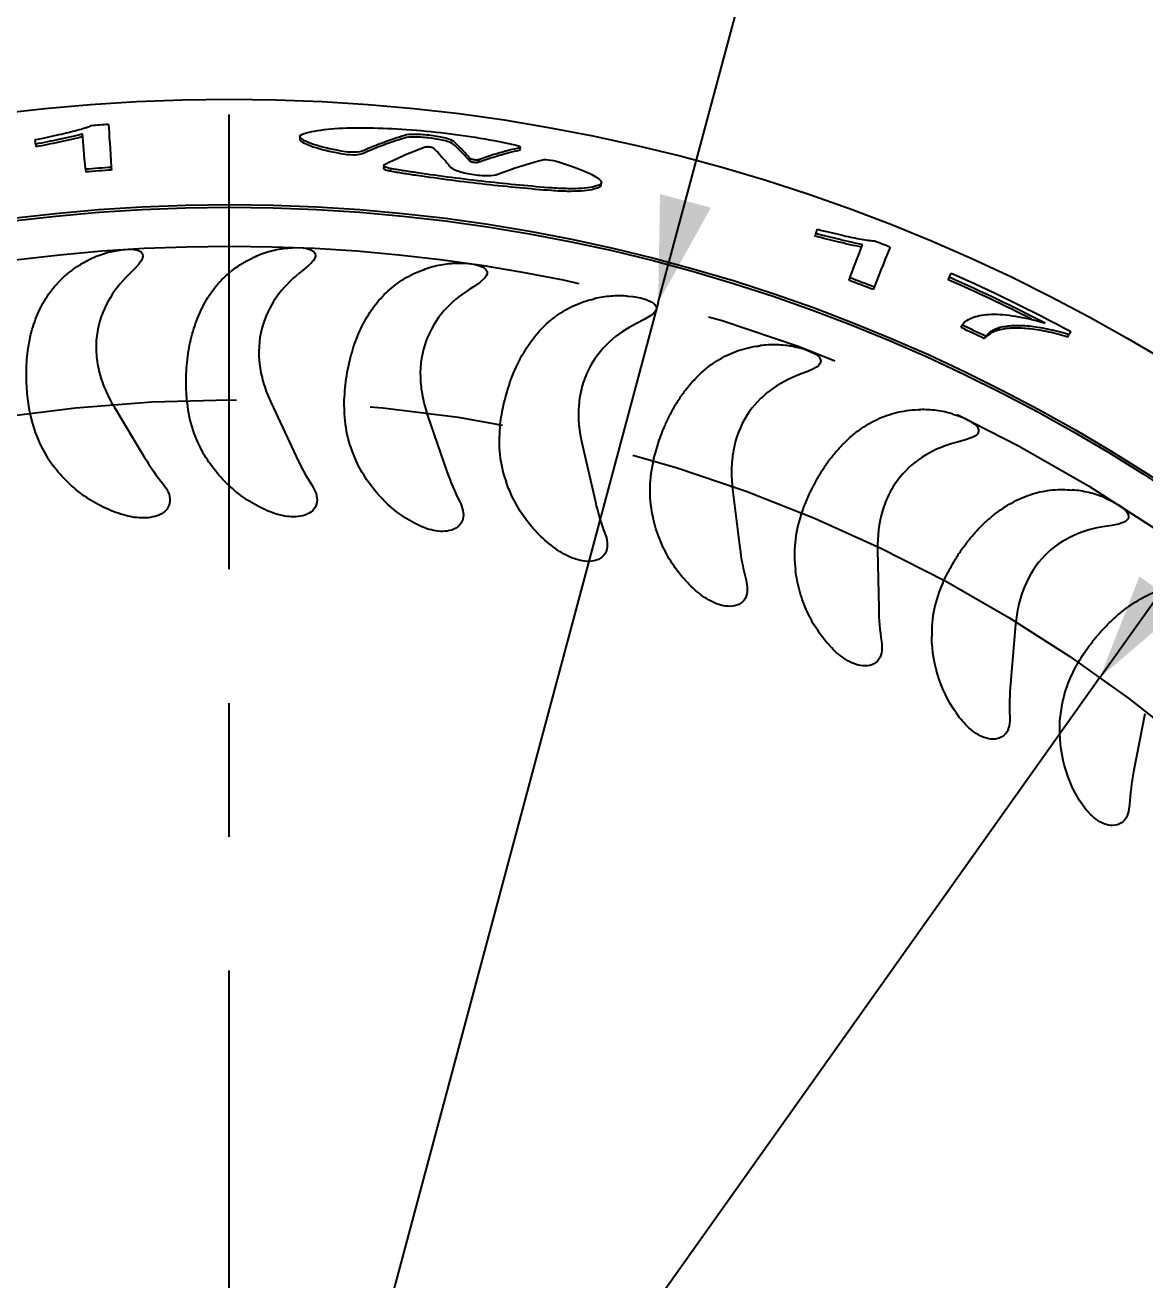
# Model space of a CAD drawing. Header units: millimetres. Extents: x 10 to 459, y 8 to 584.
# Drawn here: x 323.82 to 345.08, y 207.33 to 231.16 of the extents above; entities that cross this region are included whole.
import ezdxf

# ---------------------------------------------------------------- set-up
doc = ezdxf.new("R2010")
doc.units = ezdxf.units.MM
doc.linetypes.add('CENTERX2', pattern=[20.32, 12.7, -2.54, 2.54, -2.54])
doc.layers.add('CENTERLINE', color=4, linetype='CENTERX2')
doc.layers.add('DIMENSIONS', color=2, linetype='Continuous')
doc.layers.add('OUTLINE', color=7, linetype='Continuous', lineweight=25)
doc.styles.add('SLDTEXTSTYLE0', font='TXT', dxfattribs={"width": 0.75})
doc.dimstyles.new('SLDDIMSTYLE1', dxfattribs={"dimtxt": 3.5, "dimasz": 2, "dimexe": 0, "dimexo": 0.0625, "dimgap": 0.875, "dimtad": 1, "dimrnd": 1e-09, "dimzin": 12, "dimdsep": 46, "dimtxsty": 'SLDTEXTSTYLE0', "dimsah": 1, "dimcen": 0, "dimadec": 0, "dimazin": 3, "dimtfac": 1, "dimtofl": 0, "dimtmove": 0, "dimatfit": 3, "dimfxl": 0, "dimfrac": 2, "dimtolj": 1, "dimtzin": 12, "dimarcsym": 0})
doc.dimstyles.new('SLDDIMSTYLE13', dxfattribs={"dimtxt": 3.5, "dimasz": 2, "dimexe": 0, "dimexo": 0.0625, "dimgap": 0.875, "dimtad": 1, "dimrnd": 1e-09, "dimzin": 12, "dimdsep": 46, "dimtxsty": 'SLDTEXTSTYLE0', "dimblk1": 'NONE', "dimsah": 1, "dimcen": 0, "dimadec": 0, "dimazin": 3, "dimtfac": 1, "dimtmove": 0, "dimatfit": 3, "dimldrblk": 'NONE', "dimfxl": 0, "dimfrac": 2, "dimtolj": 1, "dimtzin": 12, "dimarcsym": 0})

# ---------------------------------------------------------------- blocks, each defined once
blk = doc.blocks.new('_D_1')
at = {"layer": 'DIMENSIONS'}
blk.add_line((317.849, 314.841), (315.141, 343.499), dxfattribs=at)
blk.add_solid([(317.849, 314.841), (318.158, 316.879), (317.163, 316.785)], dxfattribs=at)
at = {"layer": 'DIMENSIONS', "char_height": 3.5, "attachment_point": 1, "rotation": 275.3978, "style": 'SLDTEXTSTYLE0'}
for s, insert in [('R', (319.781, 342.343)), ('104,73', (320.047, 339.525))]:
    blk.add_mtext(s, dxfattribs=dict(at, insert=insert))
blk = doc.blocks.new('_D_27')
at = {"layer": 'DIMENSIONS'}
for q in [(343.366, 253.971), (319.558, 165.118)]:
    blk.add_line((335.842, 225.89), q, dxfattribs=at)
blk.add_solid([(335.842, 225.89), (336.843, 227.693), (335.877, 227.951)], dxfattribs=at)
at = {"layer": 'DIMENSIONS', "char_height": 3.5, "attachment_point": 1, "rotation": 75, "style": 'SLDTEXTSTYLE0'}
for s, insert in [('62,92', (335.59, 242.366)), ('%%c', (334.225, 237.273))]:
    blk.add_mtext(s, dxfattribs=dict(at, insert=insert))
blk = doc.blocks.new('_None')
blk = doc.blocks.new('_D_28')
at = {"layer": 'DIMENSIONS'}
for q in [(360.955, 242.313), (311.173, 172.241)]:
    blk.add_line((344.228, 218.768), q, dxfattribs=at)
blk.add_solid([(344.228, 218.768), (345.794, 220.108), (344.978, 220.688)], dxfattribs=at)
at = {"layer": 'DIMENSIONS', "char_height": 3.5, "attachment_point": 1, "rotation": 54.6082, "style": 'SLDTEXTSTYLE0'}
for s, insert in [('57,07', (349.624, 234.145)), ('%%c', (346.569, 229.846))]:
    blk.add_mtext(s, dxfattribs=dict(at, insert=insert))
blk = doc.blocks.new('SW_CENTERMARKSYMBOL_0')
at = {"layer": 'CENTERLINE', "color": 0}
blk.add_line((0, 5), (0, 33.958), dxfattribs=at)

msp = doc.modelspace()

# ---------------------------------------------------------------- linework, layer by layer
at = {"layer": 'CENTERLINE'}
for radius in [31.458, 28.537]:
    msp.add_circle((327.7, 195.504), radius, dxfattribs=at)
at = {"layer": 'OUTLINE'}
for p, q in [((324.024, 228.899), (324.03, 228.848)), ((329.04, 229.046), (329.038, 228.995)), ((333.22, 228.791), (333.229, 228.841)), ((332.273, 228.627), (332.266, 228.576)), ((332.431, 228.601), (332.424, 228.551)), ((324.969, 228.422), (324.973, 228.371)), ((325.46, 228.46), (325.464, 228.408)), ((330.633, 228.497), (330.628, 228.446)), ((330.761, 228.436), (330.756, 228.385)), ((334.755, 228.112), (334.766, 228.162)), ((338.836, 227.201), (338.819, 227.153)), ((328.153, 226.742), (328.14, 226.736)), ((328.153, 226.742), (328.147, 226.739)), ((324.886, 226.618), (324.873, 226.611)), ((324.886, 226.618), (324.879, 226.615)), ((331.416, 226.524), (331.402, 226.519)), ((331.416, 226.524), (331.409, 226.521)), ((339.482, 226.363), (339.463, 226.315)), ((341.35, 226.325), (341.37, 226.371)), ((334.638, 225.965), (334.624, 225.962)), ((334.638, 225.965), (334.631, 225.964)), ((339.941, 226.184), (339.921, 226.136)), ((341.593, 225.415), (341.614, 225.462)), ((342.037, 225.205), (342.06, 225.251)), ((342.306, 225.368), (342.329, 225.414)), ((343.616, 225.236), (343.64, 225.281)), ((337.784, 225.073), (337.77, 225.071)), ((337.784, 225.073), (337.777, 225.072)), ((325.511, 223.912), (326.09, 222.949)), ((328.492, 223.985), (328.967, 222.967)), ((340.82, 223.857), (340.805, 223.857)), ((340.82, 223.857), (340.813, 223.857)), ((331.465, 223.747), (331.831, 222.684)), ((334.397, 223.198), (334.649, 222.104)), ((337.255, 222.347), (337.392, 221.232)), ((343.712, 222.33), (343.697, 222.332)), ((343.712, 222.33), (343.704, 222.331)), ((340.008, 221.201), (340.028, 220.078)), ((342.627, 219.773), (342.529, 218.654)), ((345.082, 218.08), (344.868, 216.977))]:
    msp.add_line(p, q, dxfattribs=at)
at = {"layer": 'OUTLINE', "flags": 128}
for points in [[(324.969, 228.422), (324.961, 228.52), (324.953, 228.613), (324.945, 228.703), (324.938, 228.789), (324.932, 228.87), (324.925, 228.948), (324.919, 229.023), (324.913, 229.093)], [(325.405, 229.274), (325.41, 229.195), (325.416, 229.109), (325.422, 229.016), (325.429, 228.918), (325.436, 228.813), (325.444, 228.701), (325.452, 228.584), (325.46, 228.46)], [(324.024, 228.899), (324.023, 228.91), (324.022, 228.921), (324.021, 228.932), (324.019, 228.943), (324.018, 228.954), (324.017, 228.964), (324.016, 228.975), (324.015, 228.985)], [(338.836, 227.201), (338.84, 227.212), (338.844, 227.222), (338.847, 227.233), (338.851, 227.243), (338.854, 227.253), (338.858, 227.263), (338.862, 227.273), (338.865, 227.283)], [(328.743, 226.915), (328.891, 226.932), (329.032, 226.934), (329.101, 226.929), (329.171, 226.917), (329.247, 226.895), (329.306, 226.859), (329.332, 226.82), (329.335, 226.77), (329.321, 226.731), (329.297, 226.692), (329.251, 226.639), (329.198, 226.587), (329.075, 226.484), (329.027, 226.446), (329.027, 226.446)], [(339.482, 226.363), (339.516, 226.454), (339.55, 226.542), (339.582, 226.626), (339.613, 226.706), (339.642, 226.783), (339.67, 226.856), (339.696, 226.926), (339.721, 226.991)], [(340.243, 226.942), (340.214, 226.868), (340.182, 226.788), (340.147, 226.702), (340.111, 226.61), (340.072, 226.513), (340.03, 226.409), (339.987, 226.299), (339.941, 226.184)], [(325.459, 226.854), (325.517, 226.869), (325.656, 226.893), (325.802, 226.903), (325.893, 226.898), (325.977, 226.878), (326.024, 226.852), (326.051, 226.817), (326.058, 226.766), (326.046, 226.724), (326.024, 226.682), (325.98, 226.62), (325.928, 226.559), (325.806, 226.436), (325.786, 226.415), (325.786, 226.415)], [(332.027, 226.635), (332.134, 226.637), (332.238, 226.631), (332.344, 226.617), (332.453, 226.59), (332.529, 226.556), (332.573, 226.521), (332.596, 226.481), (332.596, 226.432), (332.579, 226.396), (332.554, 226.361), (332.457, 226.274), (332.337, 226.191), (332.254, 226.138), (332.254, 226.138)], [(341.37, 226.371), (341.374, 226.381), (341.379, 226.39), (341.383, 226.4), (341.387, 226.409), (341.391, 226.418), (341.395, 226.428), (341.399, 226.437), (341.403, 226.446)], [(335.258, 226.012), (335.361, 226.003), (335.504, 225.978), (335.611, 225.948), (335.711, 225.905), (335.766, 225.866), (335.801, 225.821), (335.808, 225.78), (335.788, 225.726), (335.752, 225.684), (335.704, 225.645), (335.576, 225.568), (335.432, 225.494), (335.432, 225.494)], [(343.671, 225.339), (343.667, 225.332), (343.663, 225.325), (343.659, 225.317), (343.656, 225.31), (343.652, 225.303), (343.648, 225.296), (343.644, 225.288), (343.64, 225.281)], [(338.404, 225.055), (338.468, 225.044), (338.605, 225.009), (338.743, 224.958), (338.822, 224.916), (338.889, 224.864), (338.92, 224.821), (338.93, 224.778), (338.914, 224.729), (338.884, 224.695), (338.845, 224.665), (338.776, 224.625), (338.698, 224.589), (338.526, 224.522), (338.524, 224.522), (338.524, 224.522)], [(341.435, 223.774), (341.526, 223.747), (341.663, 223.693), (341.763, 223.641), (341.854, 223.578), (341.901, 223.528), (341.926, 223.476), (341.926, 223.434), (341.897, 223.385), (341.854, 223.352), (341.801, 223.325), (341.657, 223.274), (341.498, 223.231), (341.498, 223.231)], [(344.319, 222.183), (344.332, 222.178), (344.456, 222.121), (344.579, 222.05), (344.662, 221.99), (344.731, 221.921), (344.763, 221.869), (344.773, 221.82), (344.762, 221.782), (344.715, 221.735), (344.652, 221.705), (344.578, 221.683), (344.453, 221.658), (344.321, 221.637), (344.321, 221.637)]]:
    msp.add_lwpolyline(points, dxfattribs=at)
at = {"layer": 'OUTLINE'}
for radius in [34.25, 32.247, 32.197]:
    msp.add_circle((327.7, 195.504), radius, dxfattribs=at)
for radius, start, end in [(33.848, 93.8886, 94.4388), (33.031, 93.8886, 94.7433), (32.98, 93.8886, 94.7433), (33.848, 68.2494, 68.7995), (33.84, 61.8395, 66.1128), (32.98, 68.2494, 69.104), (33.031, 68.2494, 69.104), (33.708, 63.1348, 66.1128), (33.758, 62.6942, 66.1128), (32.98, 64.2325, 65.0872), (33.031, 64.2325, 65.0872)]:
    msp.add_arc((327.7, 195.504), radius, start, end, dxfattribs=at)
for centre, major_axis in [((330.112, 224.621), (3.006, 1.402)), ((333.142, 224.209), (3.136, 1.08)), ((327.055, 224.713), (2.843, 1.708)), ((336.113, 223.483), (3.232, 0.746)), ((338.991, 222.451), (3.292, 0.404)), ((341.746, 221.123), (3.317, 0.058)), ((344.347, 219.514), (3.304, -0.289)), ((346.766, 217.643), (3.256, -0.633))]:
    msp.add_ellipse(centre, major_axis=major_axis, ratio=0.829038, start_param=2.853435, end_param=3.235153, dxfattribs=at)
for points, knots in [([(324.015, 228.985), (324.093, 229.001), (324.25, 229.033), (324.459, 229.079), (324.646, 229.124), (324.811, 229.166), (324.938, 229.201), (325.024, 229.229), (325.062, 229.244), (325.08, 229.251)], [0, 0, 0, 0, 0.179371, 0.359905, 0.51561, 0.672493, 0.834621, 0.917259, 1, 1, 1, 1]), ([(324.913, 229.093), (324.843, 229.075), (324.702, 229.04), (324.472, 228.99), (324.249, 228.943), (324.099, 228.914), (324.024, 228.899)], [0, 0, 0, 0, 0.27043, 0.540783, 0.769632, 1, 1, 1, 1]), ([(329.12, 229.103), (329.237, 229.138), (329.387, 229.165), (329.747, 229.202), (329.949, 229.212), (330.174, 229.211)], [0, 0, 0, 0, 0.5, 0.5, 1, 1, 1, 1]), ([(330.174, 229.211), (330.405, 229.211), (330.641, 229.204), (331.125, 229.176), (331.375, 229.156), (331.874, 229.102), (332.121, 229.069), (332.61, 228.991), (332.854, 228.946), (333.09, 228.896)], [0, 0, 0, 0, 0.25, 0.25, 0.5, 0.5, 0.75, 0.75, 1, 1, 1, 1]), ([(331.029, 229.066), (330.962, 229.045), (330.894, 229.024), (330.827, 229.001), (330.726, 228.967), (330.626, 228.93), (330.525, 228.891), (330.425, 228.852), (330.325, 228.81), (330.225, 228.765)], [0, 0, 0, 0, 0.000518046, 0.000518046, 0.000518046, 0.001295443, 0.001295443, 0.001295443, 0.002073163, 0.002073163, 0.002073163, 0.002073163]), ([(331.96, 228.948), (331.937, 228.968), (331.884, 228.99), (331.732, 229.032), (331.632, 229.051), (331.426, 229.077), (331.318, 229.085), (331.141, 229.085), (331.071, 229.078), (331.029, 229.066)], [0, 0, 0, 0, 0.25, 0.25, 0.5, 0.5, 0.75, 0.75, 1, 1, 1, 1]), ([(324.917, 229.042), (324.847, 229.024), (324.706, 228.989), (324.477, 228.94), (324.254, 228.892), (324.105, 228.863), (324.03, 228.848)], [0, 0, 0, 0, 0.27071, 0.541333, 0.769924, 1, 1, 1, 1]), ([(329.052, 228.968), (329.045, 228.976), (329.036, 228.985), (329.039, 228.994), (329.039, 228.995)], [0, 0, 0, 0, 0.865688, 1, 1, 1, 1]), ([(329.899, 228.705), (329.682, 228.739), (329.492, 228.782), (329.273, 228.85), (329.211, 228.873), (329.113, 228.92), (329.076, 228.944), (329.052, 228.968)], [0, 0, 0, 0, 0.5, 0.5, 0.75, 0.75, 1, 1, 1, 1]), ([(329.903, 228.756), (329.685, 228.791), (329.495, 228.833), (329.276, 228.901), (329.214, 228.924), (329.115, 228.971), (329.078, 228.995), (329.054, 229.019)], [0, 0, 0, 0, 0.5, 0.5, 0.75, 0.75, 1, 1, 1, 1]), ([(331.024, 229.015), (330.957, 228.995), (330.89, 228.973), (330.822, 228.95), (330.722, 228.916), (330.621, 228.879), (330.521, 228.84), (330.421, 228.801), (330.321, 228.759), (330.221, 228.714)], [0, 0, 0, 0, 0.000517957, 0.000517957, 0.000517957, 0.001295222, 0.001295222, 0.001295222, 0.00207281, 0.00207281, 0.00207281, 0.00207281]), ([(330.649, 228.516), (330.776, 228.578), (330.967, 228.67), (331.223, 228.776), (331.352, 228.824), (331.417, 228.848)], [0, 0, 0, 0, 0.499813, 0.749891, 1, 1, 1, 1]), ([(331.953, 228.897), (331.93, 228.918), (331.878, 228.94), (331.726, 228.982), (331.626, 229.001), (331.42, 229.027), (331.313, 229.034), (331.136, 229.035), (331.065, 229.028), (331.024, 229.015)], [0, 0, 0, 0, 0.25, 0.25, 0.5, 0.5, 0.75, 0.75, 1, 1, 1, 1]), ([(331.417, 228.848), (331.421, 228.85), (331.428, 228.851), (331.435, 228.851), (331.443, 228.852), (331.452, 228.852), (331.462, 228.852), (331.471, 228.852), (331.481, 228.851), (331.49, 228.85), (331.499, 228.849), (331.509, 228.848), (331.517, 228.846), (331.526, 228.845), (331.534, 228.843), (331.542, 228.841), (331.549, 228.84), (331.555, 228.838), (331.561, 228.835), (331.566, 228.833), (331.571, 228.831), (331.574, 228.829), (331.575, 228.828), (331.575, 228.828), (331.576, 228.827)], [0, 0, 0, 0, 0.0000324829, 0.0000324829, 0.0000324829, 0.0000652026, 0.0000652026, 0.0000652026, 0.0000943146, 0.0000943146, 0.0000943146, 0.0001212763, 0.0001212763, 0.0001212763, 0.0001487133, 0.0001487133, 0.0001487133, 0.0001762199, 0.0001762199, 0.0001762199, 0.0002054832, 0.0002054832, 0.0002054832, 0.0002134231, 0.0002134231, 0.0002134231, 0.0002134231]), ([(331.576, 228.827), (331.603, 228.8), (331.669, 228.732), (331.773, 228.616), (331.849, 228.522), (331.887, 228.476)], [0, 0, 0, 0, 0.249941, 0.62493, 1, 1, 1, 1]), ([(332.266, 228.576), (332.215, 228.633), (332.138, 228.718), (332.033, 228.823), (331.98, 228.873), (331.953, 228.897)], [0, 0, 0, 0, 0.499907, 0.749933, 1, 1, 1, 1]), ([(332.273, 228.627), (332.222, 228.684), (332.145, 228.769), (332.04, 228.873), (331.986, 228.923), (331.96, 228.948)], [0, 0, 0, 0, 0.499905, 0.749931, 1, 1, 1, 1]), ([(333.211, 228.83), (333.146, 228.815), (333.081, 228.8), (333.016, 228.783), (332.918, 228.758), (332.821, 228.73), (332.723, 228.7), (332.626, 228.669), (332.529, 228.637), (332.431, 228.601)], [0, 0, 0, 0, 0.000503459, 0.000503459, 0.000503459, 0.001258946, 0.001258946, 0.001258946, 0.002014728, 0.002014728, 0.002014728, 0.002014728]), ([(333.09, 228.896), (333.145, 228.884), (333.19, 228.87), (333.234, 228.845), (333.234, 228.835), (333.211, 228.83)], [0, 0, 0, 0, 0.5, 0.5, 1, 1, 1, 1]), ([(330.221, 228.714), (330.196, 228.703), (330.149, 228.695), (330.03, 228.691), (329.96, 228.696), (329.899, 228.705)], [0, 0, 0, 0, 0.5, 0.5, 1, 1, 1, 1]), ([(330.225, 228.765), (330.199, 228.754), (330.153, 228.746), (330.033, 228.743), (329.964, 228.747), (329.903, 228.756)], [0, 0, 0, 0, 0.5, 0.5, 1, 1, 1, 1]), ([(332.424, 228.551), (332.42, 228.549), (332.414, 228.548), (332.406, 228.548), (332.399, 228.547), (332.39, 228.547), (332.38, 228.547), (332.371, 228.548), (332.362, 228.548), (332.352, 228.55), (332.344, 228.551), (332.335, 228.552), (332.326, 228.554), (332.318, 228.555), (332.309, 228.557), (332.302, 228.559), (332.295, 228.561), (332.288, 228.564), (332.283, 228.566), (332.277, 228.568), (332.273, 228.571), (332.27, 228.573), (332.268, 228.574), (332.267, 228.575), (332.266, 228.576)], [0, 0, 0, 0, 0.0000324045, 0.0000324045, 0.0000324045, 0.0000650566, 0.0000650566, 0.0000650566, 0.0000939224, 0.0000939224, 0.0000939224, 0.0001203161, 0.0001203161, 0.0001203161, 0.0001470552, 0.0001470552, 0.0001470552, 0.0001740776, 0.0001740776, 0.0001740776, 0.0002027952, 0.0002027952, 0.0002027952, 0.0002165427, 0.0002165427, 0.0002165427, 0.0002165427]), ([(332.431, 228.601), (332.427, 228.6), (332.421, 228.599), (332.413, 228.598), (332.406, 228.598), (332.397, 228.597), (332.387, 228.598), (332.379, 228.598), (332.369, 228.599), (332.359, 228.6), (332.351, 228.601), (332.342, 228.603), (332.333, 228.604), (332.325, 228.606), (332.317, 228.608), (332.309, 228.61), (332.302, 228.612), (332.295, 228.614), (332.29, 228.616), (332.284, 228.619), (332.28, 228.621), (332.277, 228.623), (332.275, 228.625), (332.274, 228.626), (332.273, 228.627)], [0, 0, 0, 0, 0.0000324033, 0.0000324033, 0.0000324033, 0.0000650509, 0.0000650509, 0.0000650509, 0.0000939582, 0.0000939582, 0.0000939582, 0.000120426, 0.000120426, 0.000120426, 0.0001472471, 0.0001472471, 0.0001472471, 0.0001743352, 0.0001743352, 0.0001743352, 0.0002030867, 0.0002030867, 0.0002030867, 0.000216736, 0.000216736, 0.000216736, 0.000216736]), ([(333.203, 228.78), (333.138, 228.765), (333.073, 228.75), (333.008, 228.733), (332.911, 228.707), (332.813, 228.679), (332.716, 228.649), (332.619, 228.619), (332.521, 228.586), (332.424, 228.551)], [0, 0, 0, 0, 0.000503376, 0.000503376, 0.000503376, 0.00125874, 0.00125874, 0.00125874, 0.002014398, 0.002014398, 0.002014398, 0.002014398]), ([(333.218, 228.791), (333.218, 228.79), (333.221, 228.785), (333.21, 228.782), (333.203, 228.78)], [0, 0, 0, 0, 0.268786, 1, 1, 1, 1]), ([(333.627, 228.596), (333.646, 228.606), (333.693, 228.608), (333.818, 228.596), (333.893, 228.581), (333.95, 228.563)], [0, 0, 0, 0, 0.5, 0.5, 1, 1, 1, 1]), ([(330.761, 228.436), (330.708, 228.446), (330.667, 228.461), (330.627, 228.49), (330.628, 228.505), (330.649, 228.516)], [0, 0, 0, 0, 0.5, 0.5, 1, 1, 1, 1]), ([(330.756, 228.385), (330.735, 228.39), (330.694, 228.399), (330.651, 228.417), (330.627, 228.435), (330.63, 228.445), (330.631, 228.45)], [0, 0, 0, 0, 0.260325, 0.520513, 0.784535, 1, 1, 1, 1]), ([(331.267, 228.303), (331.222, 228.31), (331.177, 228.316), (331.132, 228.323), (331.087, 228.33), (331.042, 228.337), (330.997, 228.344), (330.916, 228.357), (330.836, 228.371), (330.756, 228.385)], [0, 0, 0, 0, 0.000138768, 0.000138768, 0.000138768, 0.0002775368, 0.0002775368, 0.0002775368, 0.0005313891, 0.0005313891, 0.0005313891, 0.0005313891]), ([(331.273, 228.354), (331.227, 228.361), (331.182, 228.368), (331.137, 228.375), (331.092, 228.382), (331.047, 228.389), (331.003, 228.396), (330.921, 228.409), (330.841, 228.422), (330.761, 228.436)], [0, 0, 0, 0, 0.0001387678, 0.0001387678, 0.0001387678, 0.0002775364, 0.0002775364, 0.0002775364, 0.0005321726, 0.0005321726, 0.0005321726, 0.0005321726]), ([(333.829, 228.067), (333.428, 228.098), (333.004, 228.138), (332.357, 228.21), (332.138, 228.237), (331.704, 228.293), (331.488, 228.323), (331.273, 228.354)], [0, 0, 0, 0, 0.5, 0.5, 0.75, 0.75, 1, 1, 1, 1]), ([(331.887, 228.476), (331.909, 228.449), (331.958, 228.421), (332.105, 228.368), (332.202, 228.344), (332.406, 228.311), (332.513, 228.302), (332.688, 228.304), (332.758, 228.313), (332.799, 228.329)], [0, 0, 0, 0, 0.25, 0.25, 0.5, 0.5, 0.75, 0.75, 1, 1, 1, 1]), ([(333.819, 228.017), (333.419, 228.047), (332.996, 228.087), (332.349, 228.159), (332.131, 228.186), (331.698, 228.242), (331.482, 228.271), (331.267, 228.303)], [0, 0, 0, 0, 0.5, 0.5, 0.75, 0.75, 1, 1, 1, 1]), ([(334.733, 228.129), (334.661, 228.094), (334.544, 228.07), (334.313, 228.054), (334.226, 228.052), (334.038, 228.055), (333.937, 228.059), (333.829, 228.067)], [0, 0, 0, 0, 0.5, 0.5, 0.75, 0.75, 1, 1, 1, 1]), ([(334.755, 228.112), (334.753, 228.106), (334.748, 228.093), (334.731, 228.084), (334.722, 228.079)], [0, 0, 0, 0, 0.480822, 1, 1, 1, 1]), ([(334.722, 228.079), (334.65, 228.044), (334.533, 228.02), (334.303, 228.004), (334.216, 228.002), (334.028, 228.004), (333.927, 228.009), (333.819, 228.017)], [0, 0, 0, 0, 0.5, 0.5, 0.75, 0.75, 1, 1, 1, 1]), ([(339.703, 226.944), (339.632, 226.959), (339.49, 226.987), (339.262, 227.042), (339.041, 227.096), (338.893, 227.134), (338.819, 227.153)], [0, 0, 0, 0, 0.27071, 0.541333, 0.769924, 1, 1, 1, 1]), ([(339.721, 226.991), (339.65, 227.006), (339.508, 227.035), (339.279, 227.09), (339.058, 227.143), (338.91, 227.182), (338.836, 227.201)], [0, 0, 0, 0, 0.27043, 0.540783, 0.769632, 1, 1, 1, 1]), ([(338.865, 227.283), (338.942, 227.264), (339.098, 227.225), (339.306, 227.176), (339.494, 227.135), (339.661, 227.101), (339.79, 227.078), (339.881, 227.067), (339.921, 227.063), (339.941, 227.061)], [0, 0, 0, 0, 0.179371, 0.359905, 0.51561, 0.672493, 0.834621, 0.917259, 1, 1, 1, 1]), ([(328.743, 226.916), (328.707, 226.911), (328.618, 226.898), (328.479, 226.864), (328.328, 226.816), (328.217, 226.773), (328.158, 226.744), (328.147, 226.738)], [0, 0, 0, 0, 0.176663, 0.430733, 0.684054, 0.93684, 1, 1, 1, 1]), ([(325.459, 226.854), (325.422, 226.845), (325.333, 226.822), (325.196, 226.773), (325.051, 226.71), (324.946, 226.656), (324.89, 226.62), (324.879, 226.613)], [0, 0, 0, 0, 0.183635, 0.435611, 0.686863, 0.937548, 1, 1, 1, 1]), ([(326.899, 223.985), (326.892, 224.076), (326.879, 224.26), (326.881, 224.517), (326.897, 224.755), (326.926, 224.974), (326.968, 225.189), (327.024, 225.395), (327.092, 225.588), (327.172, 225.771), (327.265, 225.945), (327.373, 226.108), (327.493, 226.259), (327.628, 226.397), (327.777, 226.523), (327.946, 226.635), (328.067, 226.706), (328.137, 226.734), (328.14, 226.735)], [0, 0, 0, 0, 0.077488, 0.155801, 0.219487, 0.283174, 0.348794, 0.414413, 0.476835, 0.539256, 0.603396, 0.667538, 0.731622, 0.795702, 0.861664, 0.927619, 0.997321, 1, 1, 1, 1]), ([(323.926, 223.745), (323.915, 223.807), (323.892, 223.93), (323.868, 224.116), (323.852, 224.304), (323.845, 224.503), (323.849, 224.709), (323.866, 224.923), (323.898, 225.134), (323.944, 225.337), (324.003, 225.529), (324.076, 225.712), (324.164, 225.886), (324.266, 226.05), (324.384, 226.202), (324.516, 226.344), (324.667, 226.472), (324.786, 226.562), (324.861, 226.602), (324.874, 226.609)], [0, 0, 0, 0, 0.053004, 0.106007, 0.160092, 0.214177, 0.277205, 0.340235, 0.405128, 0.470017, 0.532663, 0.595311, 0.659677, 0.724042, 0.788452, 0.852856, 0.919234, 0.985606, 1, 1, 1, 1]), ([(329.027, 226.446), (328.864, 226.317), (328.717, 226.168), (328.469, 225.815), (328.374, 225.619), (328.26, 225.175), (328.247, 224.934), (328.295, 224.571), (328.322, 224.451), (328.394, 224.215), (328.44, 224.098), (328.492, 223.985)], [0, 0, 0, 0, 0.25, 0.25, 0.5, 0.5, 0.75, 0.75, 0.875, 0.875, 1, 1, 1, 1]), ([(329.88, 223.913), (329.881, 223.915), (329.881, 223.994), (329.888, 224.152), (329.911, 224.387), (329.948, 224.62), (329.997, 224.843), (330.059, 225.053), (330.131, 225.25), (330.216, 225.44), (330.313, 225.619), (330.421, 225.784), (330.541, 225.938), (330.673, 226.078), (330.819, 226.206), (330.976, 226.318), (331.146, 226.414), (331.289, 226.48), (331.379, 226.509), (331.403, 226.517)], [0, 0, 0, 0, 0.001464, 0.067674, 0.133881, 0.202252, 0.270622, 0.333225, 0.395828, 0.460235, 0.524641, 0.58763, 0.650623, 0.715349, 0.780074, 0.844632, 0.909185, 0.975817, 1, 1, 1, 1]), ([(332.027, 226.635), (331.988, 226.633), (331.896, 226.63), (331.752, 226.611), (331.597, 226.578), (331.483, 226.548), (331.421, 226.525), (331.409, 226.52)], [0, 0, 0, 0, 0.184122, 0.43595, 0.687053, 0.93759, 1, 1, 1, 1]), ([(325.786, 226.415), (325.637, 226.27), (325.506, 226.106), (325.297, 225.73), (325.223, 225.526), (325.173, 225.185), (325.167, 225.068), (325.179, 224.832), (325.196, 224.711), (325.253, 224.474), (325.293, 224.358), (325.389, 224.13), (325.447, 224.018), (325.511, 223.912)], [0, 0, 0, 0, 0.25, 0.25, 0.5, 0.5, 0.625, 0.625, 0.75, 0.75, 0.875, 0.875, 1, 1, 1, 1]), ([(332.254, 226.138), (332.079, 226.026), (331.917, 225.894), (331.634, 225.569), (331.518, 225.383), (331.359, 224.954), (331.32, 224.716), (331.33, 224.349), (331.344, 224.228), (331.392, 223.985), (331.425, 223.864), (331.465, 223.747)], [0, 0, 0, 0, 0.25, 0.25, 0.5, 0.5, 0.75, 0.75, 0.875, 0.875, 1, 1, 1, 1]), ([(332.838, 223.529), (332.846, 223.592), (332.862, 223.716), (332.897, 223.902), (332.94, 224.086), (332.995, 224.277), (333.063, 224.472), (333.146, 224.67), (333.241, 224.861), (333.348, 225.039), (333.464, 225.204), (333.589, 225.355), (333.727, 225.493), (333.875, 225.617), (334.034, 225.726), (334.204, 225.819), (334.387, 225.894), (334.528, 225.942), (334.61, 225.957), (334.624, 225.96)], [0, 0, 0, 0, 0.053187, 0.106374, 0.160655, 0.214933, 0.277957, 0.340979, 0.405863, 0.470746, 0.533395, 0.596047, 0.660417, 0.724787, 0.789197, 0.853606, 0.919989, 0.986369, 1, 1, 1, 1]), ([(335.258, 226.012), (335.219, 226.015), (335.126, 226.021), (334.981, 226.017), (334.824, 226.001), (334.707, 225.982), (334.643, 225.966), (334.631, 225.962)], [0, 0, 0, 0, 0.1865788, 0.4378842, 0.6884845, 0.9385398, 1, 1, 1, 1]), ([(335.432, 225.494), (335.245, 225.401), (335.07, 225.286), (334.754, 224.993), (334.62, 224.82), (334.468, 224.512), (334.426, 224.402), (334.365, 224.175), (334.345, 224.058), (334.316, 223.692), (334.341, 223.441), (334.397, 223.198)], [0, 0, 0, 0, 0.25, 0.25, 0.5, 0.5, 0.625, 0.625, 0.75, 0.75, 1, 1, 1, 1]), ([(341.614, 225.462), (341.657, 225.531), (341.734, 225.578), (341.877, 225.628), (341.928, 225.642), (342.042, 225.661), (342.105, 225.666), (342.305, 225.672), (342.458, 225.659), (342.793, 225.606), (342.98, 225.562), (343.186, 225.501)], [0, 0, 0, 0, 0.25, 0.25, 0.375, 0.375, 0.5, 0.5, 0.75, 0.75, 1, 1, 1, 1]), ([(342.306, 225.368), (342.277, 225.36), (342.247, 225.351), (342.195, 225.329), (342.171, 225.317), (342.105, 225.275), (342.07, 225.241), (342.037, 225.205)], [0, 0, 0, 0, 0.25, 0.25, 0.5, 0.5, 1, 1, 1, 1]), ([(342.329, 225.414), (342.299, 225.406), (342.27, 225.397), (342.217, 225.376), (342.193, 225.363), (342.127, 225.322), (342.092, 225.287), (342.06, 225.251)], [0, 0, 0, 0, 0.25, 0.25, 0.5, 0.5, 1, 1, 1, 1]), ([(343.616, 225.236), (343.543, 225.258), (343.473, 225.279), (343.338, 225.313), (343.274, 225.328), (343.088, 225.366), (342.972, 225.383), (342.752, 225.405), (342.651, 225.408), (342.511, 225.402), (342.467, 225.398), (342.384, 225.385), (342.345, 225.377), (342.306, 225.368)], [0, 0, 0, 0, 0.125, 0.125, 0.25, 0.25, 0.5, 0.5, 0.75, 0.75, 0.875, 0.875, 1, 1, 1, 1]), ([(343.64, 225.281), (343.567, 225.303), (343.496, 225.324), (343.362, 225.358), (343.298, 225.373), (343.111, 225.411), (342.995, 225.428), (342.775, 225.451), (342.674, 225.454), (342.534, 225.447), (342.489, 225.444), (342.406, 225.431), (342.368, 225.423), (342.329, 225.414)], [0, 0, 0, 0, 0.125, 0.125, 0.25, 0.25, 0.5, 0.5, 0.75, 0.75, 0.875, 0.875, 1, 1, 1, 1]), ([(335.739, 222.839), (335.769, 222.956), (335.828, 223.193), (335.939, 223.489), (336.05, 223.729), (336.152, 223.919), (336.266, 224.1), (336.389, 224.268), (336.521, 224.421), (336.66, 224.56), (336.81, 224.685), (336.97, 224.795), (337.138, 224.888), (337.316, 224.966), (337.505, 225.023), (337.656, 225.059), (337.748, 225.066), (337.77, 225.068)], [0, 0, 0, 0, 0.102577, 0.207107, 0.270211, 0.333314, 0.398285, 0.463261, 0.52588, 0.588498, 0.652835, 0.717172, 0.781555, 0.845939, 0.912276, 0.978615, 1, 1, 1, 1]), ([(338.404, 225.055), (338.366, 225.062), (338.275, 225.077), (338.131, 225.088), (337.973, 225.089), (337.854, 225.083), (337.789, 225.073), (337.777, 225.071)], [0, 0, 0, 0, 0.1835, 0.435566, 0.686886, 0.937677, 1, 1, 1, 1]), ([(338.524, 224.522), (338.329, 224.449), (338.143, 224.353), (337.798, 224.094), (337.647, 223.937), (337.402, 223.55), (337.315, 223.325), (337.248, 222.964), (337.237, 222.842), (337.232, 222.595), (337.24, 222.469), (337.255, 222.347)], [0, 0, 0, 0, 0.25, 0.25, 0.5, 0.5, 0.75, 0.75, 0.875, 0.875, 1, 1, 1, 1]), ([(338.553, 221.849), (338.582, 221.931), (338.641, 222.096), (338.743, 222.323), (338.852, 222.531), (338.966, 222.721), (339.091, 222.901), (339.225, 223.068), (339.365, 223.219), (339.511, 223.355), (339.667, 223.478), (339.83, 223.585), (340.001, 223.675), (340.179, 223.749), (340.366, 223.805), (340.568, 223.841), (340.715, 223.859), (340.798, 223.856), (340.805, 223.856)], [0, 0, 0, 0, 0.0739085, 0.1485306, 0.2123104, 0.2760921, 0.3418162, 0.4075407, 0.4699417, 0.5323458, 0.5964673, 0.6605936, 0.7246259, 0.7886586, 0.8545588, 0.9204558, 0.9936839, 1, 1, 1, 1]), ([(341.435, 223.774), (341.397, 223.785), (341.308, 223.81), (341.166, 223.836), (341.008, 223.853), (340.89, 223.859), (340.825, 223.856), (340.812, 223.856)], [0, 0, 0, 0, 0.1853189, 0.4371554, 0.6882663, 0.9388132, 1, 1, 1, 1]), ([(341.498, 223.231), (341.297, 223.18), (341.1, 223.103), (340.732, 222.882), (340.566, 222.743), (340.351, 222.472), (340.288, 222.374), (340.181, 222.164), (340.135, 222.05), (340.032, 221.699), (340.004, 221.448), (340.008, 221.201)], [0, 0, 0, 0, 0.25, 0.25, 0.5, 0.5, 0.625, 0.625, 0.75, 0.75, 1, 1, 1, 1]), ([(328.457, 221.923), (328.2, 222.029), (327.967, 222.174), (327.654, 222.448), (327.557, 222.548), (327.38, 222.76), (327.3, 222.873), (327.227, 222.992)], [0, 0, 0, 0, 0.5, 0.5, 0.75, 0.75, 1, 1, 1, 1]), ([(331.215, 221.699), (330.97, 221.831), (330.753, 222), (330.374, 222.41), (330.223, 222.64), (330.103, 222.891)], [0, 0, 0, 0, 0.5, 0.5, 1, 1, 1, 1]), ([(325.692, 221.857), (325.559, 221.896), (325.428, 221.947), (325.181, 222.067), (325.063, 222.137), (324.837, 222.296), (324.73, 222.386), (324.532, 222.579), (324.44, 222.683), (324.356, 222.792)], [0, 0, 0, 0, 0.25, 0.25, 0.5, 0.5, 0.75, 0.75, 1, 1, 1, 1]), ([(326.449, 222.434), (326.485, 222.389), (326.517, 222.34), (326.564, 222.234), (326.578, 222.177), (326.57, 222.061), (326.548, 222.006), (326.474, 221.916), (326.425, 221.883), (326.267, 221.81), (326.148, 221.796), (325.916, 221.803), (325.802, 221.825), (325.692, 221.857)], [0, 0, 0, 0, 0.125, 0.125, 0.25, 0.25, 0.375, 0.375, 0.5, 0.5, 0.75, 0.75, 1, 1, 1, 1]), ([(329.27, 222.417), (329.301, 222.369), (329.328, 222.317), (329.364, 222.207), (329.372, 222.148), (329.353, 222.034), (329.324, 221.981), (329.242, 221.9), (329.19, 221.872), (329.024, 221.815), (328.905, 221.814), (328.676, 221.845), (328.563, 221.879), (328.457, 221.923)], [0, 0, 0, 0, 0.125, 0.125, 0.25, 0.25, 0.375, 0.375, 0.5, 0.5, 0.75, 0.75, 1, 1, 1, 1]), ([(333.933, 221.188), (333.704, 221.345), (333.506, 221.535), (333.173, 221.982), (333.046, 222.226), (332.953, 222.49)], [0, 0, 0, 0, 0.5, 0.5, 1, 1, 1, 1]), ([(341.247, 220.57), (341.277, 220.633), (341.337, 220.759), (341.44, 220.944), (341.551, 221.123), (341.674, 221.297), (341.806, 221.462), (341.949, 221.62), (342.101, 221.766), (342.26, 221.897), (342.423, 222.011), (342.592, 222.11), (342.767, 222.193), (342.949, 222.258), (343.136, 222.306), (343.329, 222.334), (343.516, 222.344), (343.64, 222.334), (343.697, 222.33)], [0, 0, 0, 0, 0.0592821, 0.1185624, 0.179374, 0.2401866, 0.3029928, 0.3658019, 0.4304432, 0.4950829, 0.5578784, 0.6206711, 0.6851885, 0.7497044, 0.8142084, 0.8787064, 0.9452293, 1, 1, 1, 1]), ([(344.319, 222.182), (344.281, 222.197), (344.195, 222.232), (344.054, 222.273), (343.9, 222.307), (343.782, 222.325), (343.717, 222.329), (343.704, 222.33)], [0, 0, 0, 0, 0.189941, 0.439922, 0.689182, 0.937881, 1, 1, 1, 1]), ([(332.075, 222.106), (332.1, 222.055), (332.122, 222), (332.146, 221.887), (332.148, 221.828), (332.117, 221.717), (332.083, 221.667), (331.993, 221.595), (331.938, 221.571), (331.768, 221.533), (331.649, 221.544), (331.424, 221.599), (331.316, 221.644), (331.215, 221.699)], [0, 0, 0, 0, 0.125, 0.125, 0.25, 0.25, 0.375, 0.375, 0.5, 0.5, 0.75, 0.75, 1, 1, 1, 1]), ([(336.584, 220.396), (336.479, 220.485), (336.383, 220.582), (336.205, 220.792), (336.124, 220.907), (335.983, 221.144), (335.922, 221.267), (335.819, 221.524), (335.777, 221.658), (335.745, 221.793)], [0, 0, 0, 0, 0.25, 0.25, 0.5, 0.5, 0.75, 0.75, 1, 1, 1, 1]), ([(334.832, 221.503), (334.852, 221.449), (334.868, 221.392), (334.88, 221.277), (334.875, 221.218), (334.832, 221.11), (334.793, 221.065), (334.696, 221.003), (334.639, 220.986), (334.466, 220.965), (334.349, 220.989), (334.131, 221.067), (334.028, 221.123), (333.933, 221.188)], [0, 0, 0, 0, 0.125, 0.125, 0.25, 0.25, 0.375, 0.375, 0.5, 0.5, 0.75, 0.75, 1, 1, 1, 1]), ([(344.321, 221.637), (344.115, 221.607), (343.913, 221.551), (343.523, 221.37), (343.34, 221.247), (343.018, 220.917), (342.889, 220.719), (342.749, 220.379), (342.712, 220.262), (342.657, 220.021), (342.638, 219.897), (342.627, 219.773)], [0, 0, 0, 0, 0.25, 0.25, 0.5, 0.5, 0.75, 0.75, 0.875, 0.875, 1, 1, 1, 1]), ([(339.137, 219.331), (339.042, 219.431), (338.954, 219.54), (338.799, 219.768), (338.732, 219.888), (338.617, 220.138), (338.569, 220.269), (338.494, 220.536), (338.466, 220.671), (338.448, 220.808)], [0, 0, 0, 0, 0.25, 0.25, 0.5, 0.5, 0.75, 0.75, 1, 1, 1, 1]), ([(337.51, 220.615), (337.525, 220.559), (337.534, 220.501), (337.534, 220.385), (337.524, 220.327), (337.47, 220.225), (337.426, 220.183), (337.323, 220.132), (337.265, 220.121), (337.089, 220.118), (336.976, 220.154), (336.768, 220.255), (336.671, 220.322), (336.584, 220.396)], [0, 0, 0, 0, 0.125, 0.125, 0.25, 0.25, 0.375, 0.375, 0.5, 0.5, 0.75, 0.75, 1, 1, 1, 1]), ([(343.793, 219.017), (343.827, 219.073), (343.897, 219.187), (344.011, 219.351), (344.133, 219.509), (344.267, 219.666), (344.412, 219.817), (344.57, 219.961), (344.735, 220.093), (344.906, 220.21), (345.08, 220.31), (345.257, 220.394), (345.439, 220.461), (345.626, 220.511), (345.816, 220.541), (346.01, 220.554), (346.209, 220.544), (346.344, 220.53), (346.412, 220.513), (346.413, 220.513)], [0, 0, 0, 0, 0.056289, 0.112577, 0.170168, 0.227759, 0.29067, 0.353577, 0.418334, 0.483089, 0.545811, 0.608536, 0.672978, 0.737421, 0.801886, 0.866347, 0.932805, 0.999258, 1, 1, 1, 1]), ([(341.565, 218.005), (341.396, 218.225), (341.266, 218.467), (341.087, 218.994), (341.042, 219.267), (341.035, 219.546)], [0, 0, 0, 0, 0.5, 0.5, 1, 1, 1, 1]), ([(340.081, 219.452), (340.09, 219.394), (340.093, 219.336), (340.081, 219.221), (340.064, 219.164), (340, 219.068), (339.953, 219.031), (339.845, 218.991), (339.786, 218.986), (339.611, 219.002), (339.502, 219.05), (339.306, 219.171), (339.216, 219.248), (339.137, 219.331)], [0, 0, 0, 0, 0.125, 0.125, 0.25, 0.25, 0.375, 0.375, 0.5, 0.5, 0.75, 0.75, 1, 1, 1, 1]), ([(342.517, 218.026), (342.519, 217.969), (342.517, 217.91), (342.492, 217.797), (342.47, 217.742), (342.396, 217.653), (342.345, 217.622), (342.233, 217.593), (342.174, 217.594), (342.002, 217.628), (341.898, 217.687), (341.716, 217.829), (341.635, 217.914), (341.565, 218.005)], [0, 0, 0, 0, 0.125, 0.125, 0.25, 0.25, 0.375, 0.375, 0.5, 0.5, 0.75, 0.75, 1, 1, 1, 1]), ([(343.841, 216.432), (343.695, 216.669), (343.592, 216.923), (343.469, 217.467), (343.452, 217.742), (343.475, 218.021)], [0, 0, 0, 0, 0.5, 0.5, 1, 1, 1, 1]), ([(344.79, 216.354), (344.786, 216.296), (344.777, 216.238), (344.742, 216.129), (344.713, 216.076), (344.631, 215.996), (344.576, 215.97), (344.462, 215.953), (344.404, 215.96), (344.236, 216.012), (344.139, 216.082), (343.973, 216.241), (343.901, 216.335), (343.841, 216.432)], [0, 0, 0, 0, 0.125, 0.125, 0.25, 0.25, 0.375, 0.375, 0.5, 0.5, 0.75, 0.75, 1, 1, 1, 1])]:
    msp.add_open_spline(points, degree=3, knots=knots, dxfattribs=at)
for points in [[(329.054, 229.019), (329.023, 229.05), (329.046, 229.08), (329.12, 229.103)], [(332.799, 228.329), (333.074, 228.437), (333.35, 228.526), (333.627, 228.596)], [(333.95, 228.563), (334.16, 228.5), (334.347, 228.432), (334.503, 228.362)], [(334.503, 228.362), (334.615, 228.31), (334.697, 228.258), (334.745, 228.209)], [(334.745, 228.209), (334.777, 228.176), (334.772, 228.148), (334.733, 228.129)], [(326.09, 222.949), (326.198, 222.769), (326.319, 222.598), (326.449, 222.434)], [(328.967, 222.967), (329.056, 222.776), (329.158, 222.594), (329.27, 222.417)], [(331.831, 222.684), (331.899, 222.486), (331.982, 222.293), (332.075, 222.106)], [(334.649, 222.104), (334.696, 221.901), (334.759, 221.699), (334.832, 221.503)], [(337.392, 221.232), (337.417, 221.023), (337.458, 220.818), (337.51, 220.615)], [(340.028, 220.078), (340.032, 219.868), (340.05, 219.659), (340.081, 219.452)], [(342.529, 218.654), (342.511, 218.445), (342.508, 218.236), (342.517, 218.026)], [(344.868, 216.977), (344.828, 216.771), (344.803, 216.564), (344.79, 216.354)]]:
    msp.add_open_spline(points, degree=3, dxfattribs=at)

# ---------------------------------------------------------------- block references
at = {"layer": 'CENTERLINE'}
msp.add_blockref('SW_CENTERMARKSYMBOL_0', (327.7, 195.504), dxfattribs=at)

# ---------------------------------------------------------------- dimensions: what is measured, and where the dimension line sits
at = {"layer": 'DIMENSIONS'}
dim = msp.add_radius_dim(center=(327.7, 210.58), mpoint=(317.849, 314.841), dimstyle='SLDDIMSTYLE1', dxfattribs=at)
dim.commit()
dim.dimension.update_dxf_attribs({"geometry": '_D_1', "text_midpoint": (316.089, 333.461), "dimtype": 164})
for p1, p2, picture, middle in [((319.558, 165.118), (335.842, 225.89), '_D_27', (340.787, 244.345)), ((311.173, 172.241), (344.228, 218.768), '_D_28', (355.187, 234.193))]:
    dim = msp.add_diameter_dim_2p(p1=p1, p2=p2, dimstyle='SLDDIMSTYLE13', dxfattribs=at)
    dim.commit()
    dim.dimension.update_dxf_attribs({"geometry": picture, "text_midpoint": middle, "dimtype": 163})

doc.saveas('drawing.dxf')
